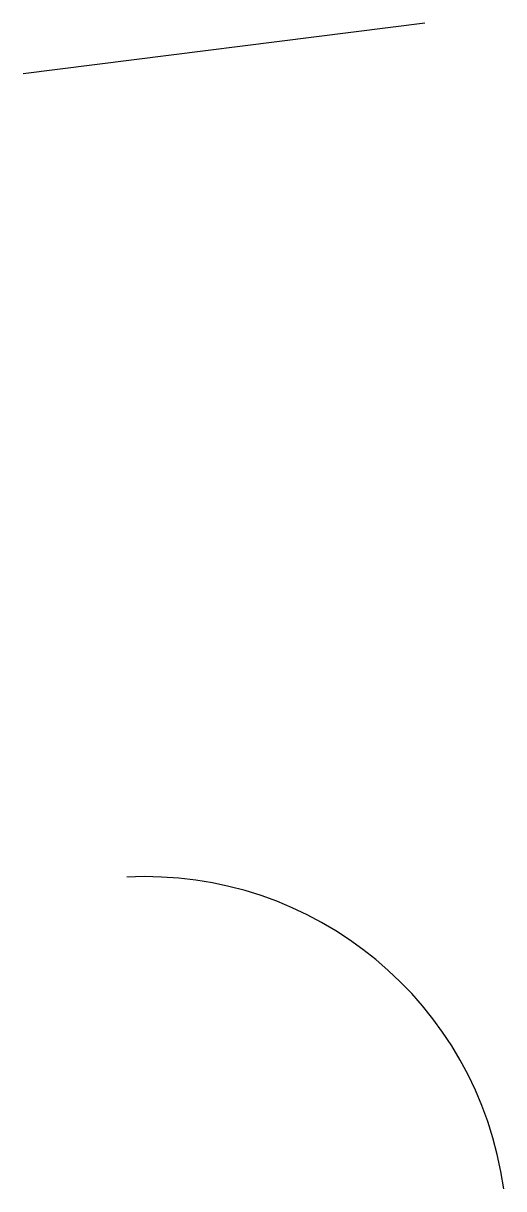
# Model space of a CAD drawing. Extents: x 24 to 125, y 3 to 247.
import ezdxf

# ---------------------------------------------------------------- set-up
doc = ezdxf.new("R2010")
doc.units = 0
doc.header["$MEASUREMENT"] = 0
doc.layers.add('PLAT-CURVE', color=4, linetype='CONTINUOUS')
doc.layers.add('PLAT-LINE', color=7, linetype='CONTINUOUS')

msp = doc.modelspace()

# ---------------------------------------------------------------- linework, layer by layer
at = {"layer": 'PLAT-CURVE'}
msp.add_arc((49.87, -7.69), 75.76, 7.8899, 92.924, dxfattribs=at)
at = {"layer": 'PLAT-LINE'}
msp.add_line((108.4, 246.81), (24.35, 236.22), dxfattribs=at)

doc.saveas('drawing.dxf')
